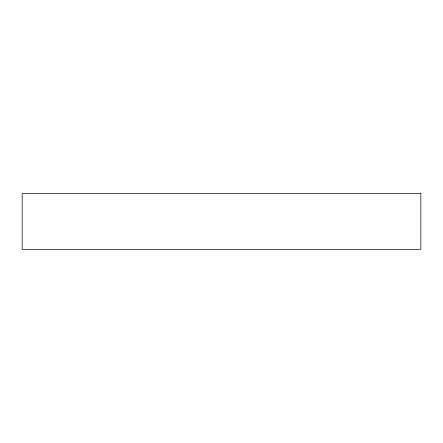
<?xml version="1.0" encoding="UTF-8"?>
<svg xmlns="http://www.w3.org/2000/svg" width="443" height="443" viewBox="0 0 443 443"><rect width="100%" height="100%" fill="white"/><g stroke="black" fill="none" stroke-linecap="round" stroke-linejoin="round"><path stroke-width="0.66" d="M420.85 193.591L22.15 193.591L22.15 249.409L420.85 249.409L420.85 193.591"/></g></svg>
